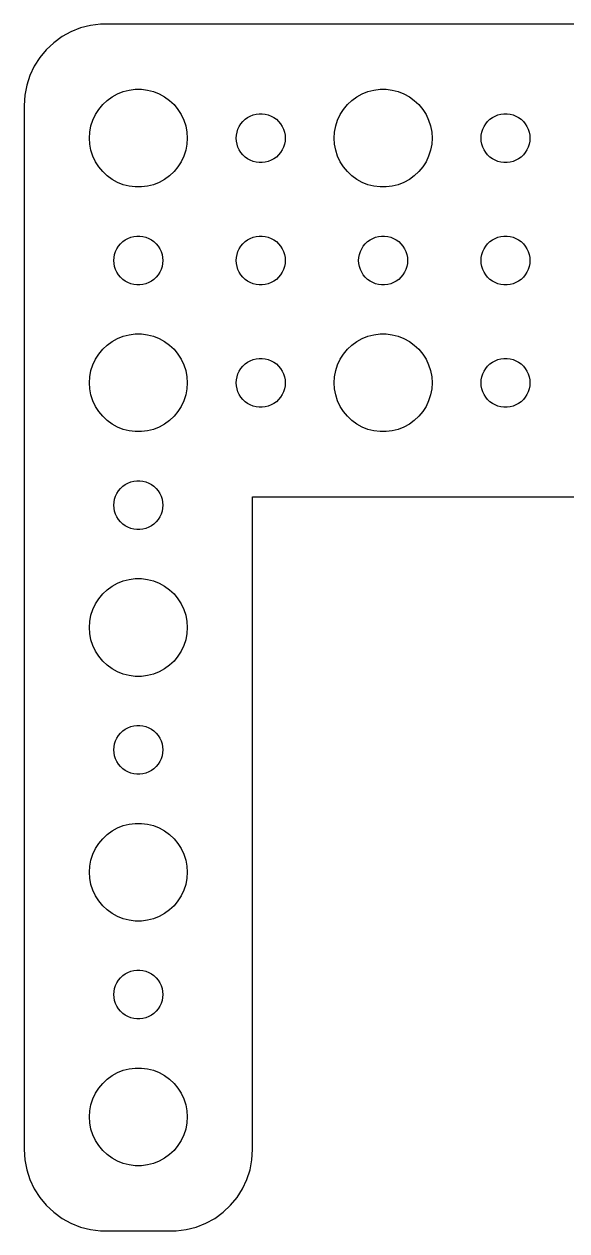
# Model space of a CAD drawing. Header units: metres. Extents: x -37 to 37, y 131 to 373.
# Drawn here: x -37 to -3.7, y 299 to 373 of the extents above; entities that cross this region are included whole.
import ezdxf

# ---------------------------------------------------------------- set-up
doc = ezdxf.new("R2010")
doc.units = ezdxf.units.M

msp = doc.modelspace()

# ---------------------------------------------------------------- linework, layer by layer
for p, q in [((-32.9369, 372.911), (-33.5451, 372.755)), ((-32.3139, 372.99), (-32.9369, 372.911)), ((32.3139, 372.99), (-32.3139, 372.99)), ((-34.6791, 372.222), (-35.1871, 371.853)), ((-34.1289, 372.524), (-34.6791, 372.222)), ((-33.5451, 372.755), (-34.1289, 372.524)), ((-35.6448, 371.423), (-36.0451, 370.939)), ((-35.1871, 371.853), (-35.6448, 371.423)), ((-36.0451, 370.939), (-36.3815, 370.409)), ((-36.3815, 370.409), (-36.6489, 369.841)), ((-36.8429, 369.243), (-36.9606, 368.627)), ((-36.6489, 369.841), (-36.8429, 369.243)), ((-36.9606, 368.627), (-37, 368)), ((-31.9123, 368.312), (-31.6075, 368.533)), ((-31.6075, 368.533), (-31.2773, 368.714)), ((-31.2773, 368.714), (-30.927, 368.853)), ((-30.927, 368.853), (-30.5621, 368.947)), ((-30.5621, 368.947), (-30.1884, 368.994)), ((-30.1884, 368.994), (-29.8116, 368.994)), ((-29.8116, 368.994), (-29.4379, 368.947)), ((-29.4379, 368.947), (-29.0729, 368.853)), ((-29.0729, 368.853), (-28.7227, 368.714)), ((-28.7227, 368.714), (-28.3925, 368.533)), ((-28.3925, 368.533), (-28.0877, 368.312)), ((-16.9123, 368.312), (-16.6075, 368.533)), ((-16.6075, 368.533), (-16.2773, 368.714)), ((-16.2773, 368.714), (-15.927, 368.853)), ((-15.927, 368.853), (-15.5621, 368.947)), ((-15.5621, 368.947), (-15.1884, 368.994)), ((-15.1884, 368.994), (-14.8116, 368.994)), ((-14.8116, 368.994), (-14.4379, 368.947)), ((-14.4379, 368.947), (-14.0729, 368.853)), ((-14.0729, 368.853), (-13.7227, 368.714)), ((-13.7227, 368.714), (-13.3925, 368.533)), ((-13.3925, 368.533), (-13.0877, 368.312)), ((-37, 368), (-37, 304)), ((-32.6289, 367.445), (-32.427, 367.763)), ((-32.427, 367.763), (-32.1869, 368.054)), ((-32.1869, 368.054), (-31.9123, 368.312)), ((-28.0877, 368.312), (-27.8131, 368.054)), ((-27.8131, 368.054), (-27.5729, 367.763)), ((-27.5729, 367.763), (-27.3711, 367.445)), ((-17.6289, 367.445), (-17.427, 367.763)), ((-17.427, 367.763), (-17.1869, 368.054)), ((-17.1869, 368.054), (-16.9123, 368.312)), ((-13.0877, 368.312), (-12.8131, 368.054)), ((-12.8131, 368.054), (-12.5729, 367.763)), ((-12.5729, 367.763), (-12.3711, 367.445)), ((-32.9057, 366.746), (-32.7893, 367.104)), ((-32.7893, 367.104), (-32.6289, 367.445)), ((-27.3711, 367.445), (-27.2107, 367.104)), ((-27.2107, 367.104), (-27.0942, 366.746)), ((-23.7135, 366.882), (-23.5934, 367.027)), ((-23.5934, 367.027), (-23.4561, 367.156)), ((-23.4561, 367.156), (-23.3037, 367.266)), ((-23.3037, 367.266), (-23.1387, 367.357)), ((-23.1387, 367.357), (-22.9635, 367.427)), ((-22.9635, 367.427), (-22.7811, 367.473)), ((-22.7811, 367.473), (-22.5942, 367.497)), ((-22.5942, 367.497), (-22.4058, 367.497)), ((-22.4058, 367.497), (-22.2189, 367.473)), ((-22.2189, 367.473), (-22.0365, 367.427)), ((-22.0365, 367.427), (-21.8613, 367.357)), ((-21.8613, 367.357), (-21.6963, 367.266)), ((-21.6963, 367.266), (-21.5439, 367.156)), ((-21.5439, 367.156), (-21.4065, 367.027)), ((-21.4065, 367.027), (-21.2865, 366.882)), ((-17.9057, 366.746), (-17.7893, 367.104)), ((-17.7893, 367.104), (-17.6289, 367.445)), ((-12.3711, 367.445), (-12.2107, 367.104)), ((-12.2107, 367.104), (-12.0942, 366.746)), ((-8.71352, 366.882), (-8.59344, 367.027)), ((-8.59344, 367.027), (-8.45613, 367.156)), ((-8.45613, 367.156), (-8.30373, 367.266)), ((-8.30373, 367.266), (-8.13866, 367.357)), ((-8.13866, 367.357), (-7.96352, 367.427)), ((-7.96352, 367.427), (-7.78107, 367.473)), ((-7.78107, 367.473), (-7.59418, 367.497)), ((-7.59418, 367.497), (-7.40581, 367.497)), ((-7.40581, 367.497), (-7.21892, 367.473)), ((-7.21892, 367.473), (-7.03647, 367.427)), ((-7.03647, 367.427), (-6.86133, 367.357)), ((-6.86133, 367.357), (-6.69626, 367.266)), ((-6.69626, 367.266), (-6.54385, 367.156)), ((-6.54385, 367.156), (-6.40654, 367.027)), ((-6.40654, 367.027), (-6.28647, 366.882)), ((-33, 366), (-32.9763, 366.376)), ((-32.9763, 366.376), (-32.9057, 366.746)), ((-27.0942, 366.746), (-27.0237, 366.376)), ((-27.0237, 366.376), (-27, 366)), ((-23.9882, 366.188), (-23.9529, 366.373)), ((-23.9529, 366.373), (-23.8947, 366.552)), ((-23.8947, 366.552), (-23.8145, 366.723)), ((-23.8145, 366.723), (-23.7135, 366.882)), ((-21.2865, 366.882), (-21.1855, 366.723)), ((-21.1855, 366.723), (-21.1053, 366.552)), ((-21.1053, 366.552), (-21.0471, 366.373)), ((-21.0471, 366.373), (-21.0118, 366.188)), ((-18, 366), (-17.9763, 366.376)), ((-17.9763, 366.376), (-17.9057, 366.746)), ((-12.0942, 366.746), (-12.0237, 366.376)), ((-12.0237, 366.376), (-12, 366)), ((-8.98816, 366.188), (-8.95287, 366.373)), ((-8.95287, 366.373), (-8.89465, 366.552)), ((-8.89465, 366.552), (-8.81445, 366.723)), ((-8.81445, 366.723), (-8.71352, 366.882)), ((-6.28647, 366.882), (-6.18553, 366.723)), ((-6.18553, 366.723), (-6.10533, 366.552)), ((-6.10533, 366.552), (-6.04712, 366.373)), ((-6.04712, 366.373), (-6.01183, 366.188)), ((-32.9763, 365.624), (-33, 366)), ((-32.9057, 365.254), (-32.9763, 365.624)), ((-27.0237, 365.624), (-27.0942, 365.254)), ((-27, 366), (-27.0237, 365.624)), ((-24, 366), (-23.9882, 366.188)), ((-23.9882, 365.812), (-24, 366)), ((-23.9529, 365.627), (-23.9882, 365.812)), ((-23.8947, 365.448), (-23.9529, 365.627)), ((-21.0471, 365.627), (-21.1053, 365.448)), ((-21.0118, 365.812), (-21.0471, 365.627)), ((-21.0118, 366.188), (-21, 366)), ((-21, 366), (-21.0118, 365.812)), ((-17.9763, 365.624), (-18, 366)), ((-17.9057, 365.254), (-17.9763, 365.624)), ((-12.0237, 365.624), (-12.0942, 365.254)), ((-12, 366), (-12.0237, 365.624)), ((-9, 366), (-8.98816, 366.188)), ((-8.98816, 365.812), (-9, 366)), ((-8.95287, 365.627), (-8.98816, 365.812)), ((-8.89465, 365.448), (-8.95287, 365.627)), ((-6.04712, 365.627), (-6.10533, 365.448)), ((-6.01183, 365.812), (-6.04712, 365.627)), ((-6.01183, 366.188), (-6, 366)), ((-6, 366), (-6.01183, 365.812)), ((-32.7893, 364.896), (-32.9057, 365.254)), ((-32.6289, 364.555), (-32.7893, 364.896)), ((-27.2107, 364.896), (-27.3711, 364.555)), ((-27.0942, 365.254), (-27.2107, 364.896)), ((-23.8145, 365.277), (-23.8947, 365.448)), ((-23.7135, 365.118), (-23.8145, 365.277)), ((-23.5934, 364.973), (-23.7135, 365.118)), ((-23.4561, 364.844), (-23.5934, 364.973)), ((-23.3037, 364.734), (-23.4561, 364.844)), ((-23.1387, 364.643), (-23.3037, 364.734)), ((-21.6963, 364.734), (-21.8613, 364.643)), ((-21.5439, 364.844), (-21.6963, 364.734)), ((-21.4065, 364.973), (-21.5439, 364.844)), ((-21.2865, 365.118), (-21.4065, 364.973)), ((-21.1855, 365.277), (-21.2865, 365.118)), ((-21.1053, 365.448), (-21.1855, 365.277)), ((-17.7893, 364.896), (-17.9057, 365.254)), ((-17.6289, 364.555), (-17.7893, 364.896)), ((-12.2107, 364.896), (-12.3711, 364.555)), ((-12.0942, 365.254), (-12.2107, 364.896)), ((-8.81445, 365.277), (-8.89465, 365.448)), ((-8.71352, 365.118), (-8.81445, 365.277)), ((-8.59344, 364.973), (-8.71352, 365.118)), ((-8.45613, 364.844), (-8.59344, 364.973)), ((-8.30373, 364.734), (-8.45613, 364.844)), ((-8.13866, 364.643), (-8.30373, 364.734)), ((-6.69626, 364.734), (-6.86133, 364.643)), ((-6.54385, 364.844), (-6.69626, 364.734)), ((-6.40654, 364.973), (-6.54385, 364.844)), ((-6.28647, 365.118), (-6.40654, 364.973)), ((-6.18553, 365.277), (-6.28647, 365.118)), ((-6.10533, 365.448), (-6.18553, 365.277)), ((-32.427, 364.237), (-32.6289, 364.555)), ((-32.1869, 363.946), (-32.427, 364.237)), ((-27.5729, 364.237), (-27.8131, 363.946)), ((-27.3711, 364.555), (-27.5729, 364.237)), ((-22.9635, 364.573), (-23.1387, 364.643)), ((-22.7811, 364.527), (-22.9635, 364.573)), ((-22.5942, 364.503), (-22.7811, 364.527)), ((-22.4058, 364.503), (-22.5942, 364.503)), ((-22.2189, 364.527), (-22.4058, 364.503)), ((-22.0365, 364.573), (-22.2189, 364.527)), ((-21.8613, 364.643), (-22.0365, 364.573)), ((-17.427, 364.237), (-17.6289, 364.555)), ((-17.1869, 363.946), (-17.427, 364.237)), ((-12.5729, 364.237), (-12.8131, 363.946)), ((-12.3711, 364.555), (-12.5729, 364.237)), ((-7.96352, 364.573), (-8.13866, 364.643)), ((-7.78107, 364.527), (-7.96352, 364.573)), ((-7.59418, 364.503), (-7.78107, 364.527)), ((-7.40581, 364.503), (-7.59418, 364.503)), ((-7.21892, 364.527), (-7.40581, 364.503)), ((-7.03647, 364.573), (-7.21892, 364.527)), ((-6.86133, 364.643), (-7.03647, 364.573)), ((-31.9123, 363.688), (-32.1869, 363.946)), ((-31.6075, 363.467), (-31.9123, 363.688)), ((-31.2773, 363.286), (-31.6075, 363.467)), ((-30.927, 363.147), (-31.2773, 363.286)), ((-28.7227, 363.286), (-29.0729, 363.147)), ((-28.3925, 363.467), (-28.7227, 363.286)), ((-28.0877, 363.688), (-28.3925, 363.467)), ((-27.8131, 363.946), (-28.0877, 363.688)), ((-16.9123, 363.688), (-17.1869, 363.946)), ((-16.6075, 363.467), (-16.9123, 363.688)), ((-16.2773, 363.286), (-16.6075, 363.467)), ((-15.927, 363.147), (-16.2773, 363.286)), ((-13.7227, 363.286), (-14.0729, 363.147)), ((-13.3925, 363.467), (-13.7227, 363.286)), ((-13.0877, 363.688), (-13.3925, 363.467)), ((-12.8131, 363.946), (-13.0877, 363.688)), ((-30.5621, 363.053), (-30.927, 363.147)), ((-30.1884, 363.006), (-30.5621, 363.053)), ((-29.8116, 363.006), (-30.1884, 363.006)), ((-29.4379, 363.053), (-29.8116, 363.006)), ((-29.0729, 363.147), (-29.4379, 363.053)), ((-15.5621, 363.053), (-15.927, 363.147)), ((-15.1884, 363.006), (-15.5621, 363.053)), ((-14.8116, 363.006), (-15.1884, 363.006)), ((-14.4379, 363.053), (-14.8116, 363.006)), ((-14.0729, 363.147), (-14.4379, 363.053)), ((-31.0934, 359.527), (-30.9561, 359.656)), ((-30.9561, 359.656), (-30.8037, 359.766)), ((-30.8037, 359.766), (-30.6387, 359.857)), ((-30.6387, 359.857), (-30.4635, 359.927)), ((-30.4635, 359.927), (-30.2811, 359.973)), ((-30.2811, 359.973), (-30.0942, 359.997)), ((-30.0942, 359.997), (-29.9058, 359.997)), ((-29.9058, 359.997), (-29.7189, 359.973)), ((-29.7189, 359.973), (-29.5365, 359.927)), ((-29.5365, 359.927), (-29.3613, 359.857)), ((-29.3613, 359.857), (-29.1963, 359.766)), ((-29.1963, 359.766), (-29.0439, 359.656)), ((-29.0439, 359.656), (-28.9065, 359.527)), ((-23.5934, 359.527), (-23.4561, 359.656)), ((-23.4561, 359.656), (-23.3037, 359.766)), ((-23.3037, 359.766), (-23.1387, 359.857)), ((-23.1387, 359.857), (-22.9635, 359.927)), ((-22.9635, 359.927), (-22.7811, 359.973)), ((-22.7811, 359.973), (-22.5942, 359.997)), ((-22.5942, 359.997), (-22.4058, 359.997)), ((-22.4058, 359.997), (-22.2189, 359.973)), ((-22.2189, 359.973), (-22.0365, 359.927)), ((-22.0365, 359.927), (-21.8613, 359.857)), ((-21.8613, 359.857), (-21.6963, 359.766)), ((-21.6963, 359.766), (-21.5439, 359.656)), ((-21.5439, 359.656), (-21.4065, 359.527)), ((-16.0934, 359.527), (-15.9561, 359.656)), ((-15.9561, 359.656), (-15.8037, 359.766)), ((-15.8037, 359.766), (-15.6387, 359.857)), ((-15.6387, 359.857), (-15.4635, 359.927)), ((-15.4635, 359.927), (-15.2811, 359.973)), ((-15.2811, 359.973), (-15.0942, 359.997)), ((-15.0942, 359.997), (-14.9058, 359.997)), ((-14.9058, 359.997), (-14.7189, 359.973)), ((-14.7189, 359.973), (-14.5365, 359.927)), ((-14.5365, 359.927), (-14.3613, 359.857)), ((-14.3613, 359.857), (-14.1963, 359.766)), ((-14.1963, 359.766), (-14.0439, 359.656)), ((-14.0439, 359.656), (-13.9065, 359.527)), ((-8.59344, 359.527), (-8.45613, 359.656)), ((-8.45613, 359.656), (-8.30373, 359.766)), ((-8.30373, 359.766), (-8.13866, 359.857)), ((-8.13866, 359.857), (-7.96352, 359.927)), ((-7.96352, 359.927), (-7.78107, 359.973)), ((-7.78107, 359.973), (-7.59418, 359.997)), ((-7.59418, 359.997), (-7.40581, 359.997)), ((-7.40581, 359.997), (-7.21892, 359.973)), ((-7.21892, 359.973), (-7.03647, 359.927)), ((-7.03647, 359.927), (-6.86133, 359.857)), ((-6.86133, 359.857), (-6.69626, 359.766)), ((-6.69626, 359.766), (-6.54385, 359.656)), ((-6.54385, 359.656), (-6.40654, 359.527)), ((-31.4882, 358.688), (-31.4529, 358.873)), ((-31.4529, 358.873), (-31.3947, 359.052)), ((-31.3947, 359.052), (-31.3145, 359.223)), ((-31.3145, 359.223), (-31.2135, 359.382)), ((-31.2135, 359.382), (-31.0934, 359.527)), ((-28.9065, 359.527), (-28.7865, 359.382)), ((-28.7865, 359.382), (-28.6855, 359.223)), ((-28.6855, 359.223), (-28.6053, 359.052)), ((-28.6053, 359.052), (-28.5471, 358.873)), ((-28.5471, 358.873), (-28.5118, 358.688)), ((-23.9882, 358.688), (-23.9529, 358.873)), ((-23.9529, 358.873), (-23.8947, 359.052)), ((-23.8947, 359.052), (-23.8145, 359.223)), ((-23.8145, 359.223), (-23.7135, 359.382)), ((-23.7135, 359.382), (-23.5934, 359.527)), ((-21.4065, 359.527), (-21.2865, 359.382)), ((-21.2865, 359.382), (-21.1855, 359.223)), ((-21.1855, 359.223), (-21.1053, 359.052)), ((-21.1053, 359.052), (-21.0471, 358.873)), ((-21.0471, 358.873), (-21.0118, 358.688)), ((-16.4882, 358.688), (-16.4529, 358.873)), ((-16.4529, 358.873), (-16.3947, 359.052)), ((-16.3947, 359.052), (-16.3145, 359.223)), ((-16.3145, 359.223), (-16.2135, 359.382)), ((-16.2135, 359.382), (-16.0934, 359.527)), ((-13.9065, 359.527), (-13.7865, 359.382)), ((-13.7865, 359.382), (-13.6855, 359.223)), ((-13.6855, 359.223), (-13.6053, 359.052)), ((-13.6053, 359.052), (-13.5471, 358.873)), ((-13.5471, 358.873), (-13.5118, 358.688)), ((-8.98816, 358.688), (-8.95287, 358.873)), ((-8.95287, 358.873), (-8.89465, 359.052)), ((-8.89465, 359.052), (-8.81445, 359.223)), ((-8.81445, 359.223), (-8.71352, 359.382)), ((-8.71352, 359.382), (-8.59344, 359.527)), ((-6.40654, 359.527), (-6.28647, 359.382)), ((-6.28647, 359.382), (-6.18553, 359.223)), ((-6.18553, 359.223), (-6.10533, 359.052)), ((-6.10533, 359.052), (-6.04712, 358.873)), ((-6.04712, 358.873), (-6.01183, 358.688)), ((-31.5, 358.5), (-31.4882, 358.688)), ((-31.4882, 358.312), (-31.5, 358.5)), ((-31.4529, 358.127), (-31.4882, 358.312)), ((-31.3947, 357.948), (-31.4529, 358.127)), ((-28.5471, 358.127), (-28.6053, 357.948)), ((-28.5118, 358.312), (-28.5471, 358.127)), ((-28.5118, 358.688), (-28.5, 358.5)), ((-28.5, 358.5), (-28.5118, 358.312)), ((-24, 358.5), (-23.9882, 358.688)), ((-23.9882, 358.312), (-24, 358.5)), ((-23.9529, 358.127), (-23.9882, 358.312)), ((-23.8947, 357.948), (-23.9529, 358.127)), ((-21.0471, 358.127), (-21.1053, 357.948)), ((-21.0118, 358.312), (-21.0471, 358.127)), ((-21.0118, 358.688), (-21, 358.5)), ((-21, 358.5), (-21.0118, 358.312)), ((-16.5, 358.5), (-16.4882, 358.688)), ((-16.4882, 358.312), (-16.5, 358.5)), ((-16.4529, 358.127), (-16.4882, 358.312)), ((-16.3947, 357.948), (-16.4529, 358.127)), ((-13.5471, 358.127), (-13.6053, 357.948)), ((-13.5118, 358.312), (-13.5471, 358.127)), ((-13.5118, 358.688), (-13.5, 358.5)), ((-13.5, 358.5), (-13.5118, 358.312)), ((-9, 358.5), (-8.98816, 358.688)), ((-8.98816, 358.312), (-9, 358.5)), ((-8.95287, 358.127), (-8.98816, 358.312)), ((-8.89465, 357.948), (-8.95287, 358.127)), ((-6.04712, 358.127), (-6.10533, 357.948)), ((-6.01183, 358.312), (-6.04712, 358.127)), ((-6.01183, 358.688), (-6, 358.5)), ((-6, 358.5), (-6.01183, 358.312)), ((-31.3145, 357.777), (-31.3947, 357.948)), ((-31.2135, 357.618), (-31.3145, 357.777)), ((-31.0934, 357.473), (-31.2135, 357.618)), ((-30.9561, 357.344), (-31.0934, 357.473)), ((-30.8037, 357.234), (-30.9561, 357.344)), ((-29.0439, 357.344), (-29.1963, 357.234)), ((-28.9065, 357.473), (-29.0439, 357.344)), ((-28.7865, 357.618), (-28.9065, 357.473)), ((-28.6855, 357.777), (-28.7865, 357.618)), ((-28.6053, 357.948), (-28.6855, 357.777)), ((-23.8145, 357.777), (-23.8947, 357.948)), ((-23.7135, 357.618), (-23.8145, 357.777)), ((-23.5934, 357.473), (-23.7135, 357.618)), ((-23.4561, 357.344), (-23.5934, 357.473)), ((-23.3037, 357.234), (-23.4561, 357.344)), ((-21.5439, 357.344), (-21.6963, 357.234)), ((-21.4065, 357.473), (-21.5439, 357.344)), ((-21.2865, 357.618), (-21.4065, 357.473)), ((-21.1855, 357.777), (-21.2865, 357.618)), ((-21.1053, 357.948), (-21.1855, 357.777)), ((-16.3145, 357.777), (-16.3947, 357.948)), ((-16.2135, 357.618), (-16.3145, 357.777)), ((-16.0934, 357.473), (-16.2135, 357.618)), ((-15.9561, 357.344), (-16.0934, 357.473)), ((-15.8037, 357.234), (-15.9561, 357.344)), ((-14.0439, 357.344), (-14.1963, 357.234)), ((-13.9065, 357.473), (-14.0439, 357.344)), ((-13.7865, 357.618), (-13.9065, 357.473)), ((-13.6855, 357.777), (-13.7865, 357.618)), ((-13.6053, 357.948), (-13.6855, 357.777)), ((-8.81445, 357.777), (-8.89465, 357.948)), ((-8.71352, 357.618), (-8.81445, 357.777)), ((-8.59344, 357.473), (-8.71352, 357.618)), ((-8.45613, 357.344), (-8.59344, 357.473)), ((-8.30373, 357.234), (-8.45613, 357.344)), ((-6.54385, 357.344), (-6.69626, 357.234)), ((-6.40654, 357.473), (-6.54385, 357.344)), ((-6.28647, 357.618), (-6.40654, 357.473)), ((-6.18553, 357.777), (-6.28647, 357.618)), ((-6.10533, 357.948), (-6.18553, 357.777)), ((-30.6387, 357.143), (-30.8037, 357.234)), ((-30.4635, 357.073), (-30.6387, 357.143)), ((-30.2811, 357.027), (-30.4635, 357.073)), ((-30.0942, 357.003), (-30.2811, 357.027)), ((-29.9058, 357.003), (-30.0942, 357.003)), ((-29.7189, 357.027), (-29.9058, 357.003)), ((-29.5365, 357.073), (-29.7189, 357.027)), ((-29.3613, 357.143), (-29.5365, 357.073)), ((-29.1963, 357.234), (-29.3613, 357.143)), ((-23.1387, 357.143), (-23.3037, 357.234)), ((-22.9635, 357.073), (-23.1387, 357.143)), ((-22.7811, 357.027), (-22.9635, 357.073)), ((-22.5942, 357.003), (-22.7811, 357.027)), ((-22.4058, 357.003), (-22.5942, 357.003)), ((-22.2189, 357.027), (-22.4058, 357.003)), ((-22.0365, 357.073), (-22.2189, 357.027)), ((-21.8613, 357.143), (-22.0365, 357.073)), ((-21.6963, 357.234), (-21.8613, 357.143)), ((-15.6387, 357.143), (-15.8037, 357.234)), ((-15.4635, 357.073), (-15.6387, 357.143)), ((-15.2811, 357.027), (-15.4635, 357.073)), ((-15.0942, 357.003), (-15.2811, 357.027)), ((-14.9058, 357.003), (-15.0942, 357.003)), ((-14.7189, 357.027), (-14.9058, 357.003)), ((-14.5365, 357.073), (-14.7189, 357.027)), ((-14.3613, 357.143), (-14.5365, 357.073)), ((-14.1963, 357.234), (-14.3613, 357.143)), ((-8.13866, 357.143), (-8.30373, 357.234)), ((-7.96352, 357.073), (-8.13866, 357.143)), ((-7.78107, 357.027), (-7.96352, 357.073)), ((-7.59418, 357.003), (-7.78107, 357.027)), ((-7.40581, 357.003), (-7.59418, 357.003)), ((-7.21892, 357.027), (-7.40581, 357.003)), ((-7.03647, 357.073), (-7.21892, 357.027)), ((-6.86133, 357.143), (-7.03647, 357.073)), ((-6.69626, 357.234), (-6.86133, 357.143)), ((-31.6075, 353.533), (-31.2773, 353.714)), ((-31.2773, 353.714), (-30.927, 353.853)), ((-30.927, 353.853), (-30.5621, 353.947)), ((-30.5621, 353.947), (-30.1884, 353.994)), ((-30.1884, 353.994), (-29.8116, 353.994)), ((-29.8116, 353.994), (-29.4379, 353.947)), ((-29.4379, 353.947), (-29.0729, 353.853)), ((-29.0729, 353.853), (-28.7227, 353.714)), ((-28.7227, 353.714), (-28.3925, 353.533)), ((-16.6075, 353.533), (-16.2773, 353.714)), ((-16.2773, 353.714), (-15.927, 353.853)), ((-15.927, 353.853), (-15.5621, 353.947)), ((-15.5621, 353.947), (-15.1884, 353.994)), ((-15.1884, 353.994), (-14.8116, 353.994)), ((-14.8116, 353.994), (-14.4379, 353.947)), ((-14.4379, 353.947), (-14.0729, 353.853)), ((-14.0729, 353.853), (-13.7227, 353.714)), ((-13.7227, 353.714), (-13.3925, 353.533)), ((-32.427, 352.763), (-32.1869, 353.054)), ((-32.1869, 353.054), (-31.9123, 353.312)), ((-31.9123, 353.312), (-31.6075, 353.533)), ((-28.3925, 353.533), (-28.0877, 353.312)), ((-28.0877, 353.312), (-27.8131, 353.054)), ((-27.8131, 353.054), (-27.5729, 352.763)), ((-17.427, 352.763), (-17.1869, 353.054)), ((-17.1869, 353.054), (-16.9123, 353.312)), ((-16.9123, 353.312), (-16.6075, 353.533)), ((-13.3925, 353.533), (-13.0877, 353.312)), ((-13.0877, 353.312), (-12.8131, 353.054)), ((-12.8131, 353.054), (-12.5729, 352.763)), ((-32.7893, 352.104), (-32.6289, 352.445)), ((-32.6289, 352.445), (-32.427, 352.763)), ((-27.5729, 352.763), (-27.3711, 352.445)), ((-27.3711, 352.445), (-27.2107, 352.104)), ((-23.5934, 352.027), (-23.4561, 352.156)), ((-23.4561, 352.156), (-23.3037, 352.266)), ((-23.3037, 352.266), (-23.1387, 352.357)), ((-23.1387, 352.357), (-22.9635, 352.427)), ((-22.9635, 352.427), (-22.7811, 352.473)), ((-22.7811, 352.473), (-22.5942, 352.497)), ((-22.5942, 352.497), (-22.4058, 352.497)), ((-22.4058, 352.497), (-22.2189, 352.473)), ((-22.2189, 352.473), (-22.0365, 352.427)), ((-22.0365, 352.427), (-21.8613, 352.357)), ((-21.8613, 352.357), (-21.6963, 352.266)), ((-21.6963, 352.266), (-21.5439, 352.156)), ((-21.5439, 352.156), (-21.4065, 352.027)), ((-17.7893, 352.104), (-17.6289, 352.445)), ((-17.6289, 352.445), (-17.427, 352.763)), ((-12.5729, 352.763), (-12.3711, 352.445)), ((-12.3711, 352.445), (-12.2107, 352.104)), ((-8.59344, 352.027), (-8.45613, 352.156)), ((-8.45613, 352.156), (-8.30373, 352.266)), ((-8.30373, 352.266), (-8.13866, 352.357)), ((-8.13866, 352.357), (-7.96352, 352.427)), ((-7.96352, 352.427), (-7.78107, 352.473)), ((-7.78107, 352.473), (-7.59418, 352.497)), ((-7.59418, 352.497), (-7.40581, 352.497)), ((-7.40581, 352.497), (-7.21892, 352.473)), ((-7.21892, 352.473), (-7.03647, 352.427)), ((-7.03647, 352.427), (-6.86133, 352.357)), ((-6.86133, 352.357), (-6.69626, 352.266)), ((-6.69626, 352.266), (-6.54385, 352.156)), ((-6.54385, 352.156), (-6.40654, 352.027)), ((-32.9763, 351.376), (-32.9057, 351.746)), ((-32.9057, 351.746), (-32.7893, 352.104)), ((-27.2107, 352.104), (-27.0942, 351.746)), ((-27.0942, 351.746), (-27.0237, 351.376)), ((-23.9529, 351.373), (-23.8947, 351.552)), ((-23.8947, 351.552), (-23.8145, 351.723)), ((-23.8145, 351.723), (-23.7135, 351.882)), ((-23.7135, 351.882), (-23.5934, 352.027)), ((-21.4065, 352.027), (-21.2865, 351.882)), ((-21.2865, 351.882), (-21.1855, 351.723)), ((-21.1855, 351.723), (-21.1053, 351.552)), ((-21.1053, 351.552), (-21.0471, 351.373)), ((-17.9763, 351.376), (-17.9057, 351.746)), ((-17.9057, 351.746), (-17.7893, 352.104)), ((-12.2107, 352.104), (-12.0942, 351.746)), ((-12.0942, 351.746), (-12.0237, 351.376)), ((-8.95287, 351.373), (-8.89465, 351.552)), ((-8.89465, 351.552), (-8.81445, 351.723)), ((-8.81445, 351.723), (-8.71352, 351.882)), ((-8.71352, 351.882), (-8.59344, 352.027)), ((-6.40654, 352.027), (-6.28647, 351.882)), ((-6.28647, 351.882), (-6.18553, 351.723)), ((-6.18553, 351.723), (-6.10533, 351.552)), ((-6.10533, 351.552), (-6.04712, 351.373)), ((-33, 351), (-32.9763, 351.376)), ((-32.9763, 350.624), (-33, 351)), ((-27.0237, 351.376), (-27, 351)), ((-27, 351), (-27.0237, 350.624)), ((-24, 351), (-23.9882, 351.188)), ((-23.9882, 350.812), (-24, 351)), ((-23.9882, 351.188), (-23.9529, 351.373)), ((-23.9529, 350.627), (-23.9882, 350.812)), ((-21.0471, 351.373), (-21.0118, 351.188)), ((-21.0118, 350.812), (-21.0471, 350.627)), ((-21.0118, 351.188), (-21, 351)), ((-21, 351), (-21.0118, 350.812)), ((-18, 351), (-17.9763, 351.376)), ((-17.9763, 350.624), (-18, 351)), ((-12.0237, 351.376), (-12, 351)), ((-12, 351), (-12.0237, 350.624)), ((-9, 351), (-8.98816, 351.188)), ((-8.98816, 350.812), (-9, 351)), ((-8.98816, 351.188), (-8.95287, 351.373)), ((-8.95287, 350.627), (-8.98816, 350.812)), ((-6.04712, 351.373), (-6.01183, 351.188)), ((-6.01183, 350.812), (-6.04712, 350.627)), ((-6.01183, 351.188), (-6, 351)), ((-6, 351), (-6.01183, 350.812)), ((-32.9057, 350.254), (-32.9763, 350.624)), ((-32.7893, 349.896), (-32.9057, 350.254)), ((-27.0942, 350.254), (-27.2107, 349.896)), ((-27.0237, 350.624), (-27.0942, 350.254)), ((-23.8947, 350.448), (-23.9529, 350.627)), ((-23.8145, 350.277), (-23.8947, 350.448)), ((-23.7135, 350.118), (-23.8145, 350.277)), ((-23.5934, 349.973), (-23.7135, 350.118)), ((-23.4561, 349.844), (-23.5934, 349.973)), ((-21.4065, 349.973), (-21.5439, 349.844)), ((-21.2865, 350.118), (-21.4065, 349.973)), ((-21.1855, 350.277), (-21.2865, 350.118)), ((-21.1053, 350.448), (-21.1855, 350.277)), ((-21.0471, 350.627), (-21.1053, 350.448)), ((-17.9057, 350.254), (-17.9763, 350.624)), ((-17.7893, 349.896), (-17.9057, 350.254)), ((-12.0942, 350.254), (-12.2107, 349.896)), ((-12.0237, 350.624), (-12.0942, 350.254)), ((-8.89465, 350.448), (-8.95287, 350.627)), ((-8.81445, 350.277), (-8.89465, 350.448)), ((-8.71352, 350.118), (-8.81445, 350.277)), ((-8.59344, 349.973), (-8.71352, 350.118)), ((-8.45613, 349.844), (-8.59344, 349.973)), ((-6.40654, 349.973), (-6.54385, 349.844)), ((-6.28647, 350.118), (-6.40654, 349.973)), ((-6.18553, 350.277), (-6.28647, 350.118)), ((-6.10533, 350.448), (-6.18553, 350.277)), ((-6.04712, 350.627), (-6.10533, 350.448)), ((-32.6289, 349.555), (-32.7893, 349.896)), ((-32.427, 349.237), (-32.6289, 349.555)), ((-32.1869, 348.946), (-32.427, 349.237)), ((-27.5729, 349.237), (-27.8131, 348.946)), ((-27.3711, 349.555), (-27.5729, 349.237)), ((-27.2107, 349.896), (-27.3711, 349.555)), ((-23.3037, 349.734), (-23.4561, 349.844)), ((-23.1387, 349.643), (-23.3037, 349.734)), ((-22.9635, 349.573), (-23.1387, 349.643)), ((-22.7811, 349.527), (-22.9635, 349.573)), ((-22.5942, 349.503), (-22.7811, 349.527)), ((-22.4058, 349.503), (-22.5942, 349.503)), ((-22.2189, 349.527), (-22.4058, 349.503)), ((-22.0365, 349.573), (-22.2189, 349.527)), ((-21.8613, 349.643), (-22.0365, 349.573)), ((-21.6963, 349.734), (-21.8613, 349.643)), ((-21.5439, 349.844), (-21.6963, 349.734)), ((-17.6289, 349.555), (-17.7893, 349.896)), ((-17.427, 349.237), (-17.6289, 349.555)), ((-17.1869, 348.946), (-17.427, 349.237)), ((-12.5729, 349.237), (-12.8131, 348.946)), ((-12.3711, 349.555), (-12.5729, 349.237)), ((-12.2107, 349.896), (-12.3711, 349.555)), ((-8.30373, 349.734), (-8.45613, 349.844)), ((-8.13866, 349.643), (-8.30373, 349.734)), ((-7.96352, 349.573), (-8.13866, 349.643)), ((-7.78107, 349.527), (-7.96352, 349.573)), ((-7.59418, 349.503), (-7.78107, 349.527)), ((-7.40581, 349.503), (-7.59418, 349.503)), ((-7.21892, 349.527), (-7.40581, 349.503)), ((-7.03647, 349.573), (-7.21892, 349.527)), ((-6.86133, 349.643), (-7.03647, 349.573)), ((-6.69626, 349.734), (-6.86133, 349.643)), ((-6.54385, 349.844), (-6.69626, 349.734)), ((-31.9123, 348.688), (-32.1869, 348.946)), ((-31.6075, 348.467), (-31.9123, 348.688)), ((-31.2773, 348.286), (-31.6075, 348.467)), ((-28.3925, 348.467), (-28.7227, 348.286)), ((-28.0877, 348.688), (-28.3925, 348.467)), ((-27.8131, 348.946), (-28.0877, 348.688)), ((-16.9123, 348.688), (-17.1869, 348.946)), ((-16.6075, 348.467), (-16.9123, 348.688)), ((-16.2773, 348.286), (-16.6075, 348.467)), ((-13.3925, 348.467), (-13.7227, 348.286)), ((-13.0877, 348.688), (-13.3925, 348.467)), ((-12.8131, 348.946), (-13.0877, 348.688)), ((-30.927, 348.147), (-31.2773, 348.286)), ((-30.5621, 348.053), (-30.927, 348.147)), ((-30.1884, 348.006), (-30.5621, 348.053)), ((-29.8116, 348.006), (-30.1884, 348.006)), ((-29.4379, 348.053), (-29.8116, 348.006)), ((-29.0729, 348.147), (-29.4379, 348.053)), ((-28.7227, 348.286), (-29.0729, 348.147)), ((-15.927, 348.147), (-16.2773, 348.286)), ((-15.5621, 348.053), (-15.927, 348.147)), ((-15.1884, 348.006), (-15.5621, 348.053)), ((-14.8116, 348.006), (-15.1884, 348.006)), ((-14.4379, 348.053), (-14.8116, 348.006)), ((-14.0729, 348.147), (-14.4379, 348.053)), ((-13.7227, 348.286), (-14.0729, 348.147)), ((-30.9561, 344.656), (-30.8037, 344.766)), ((-30.8037, 344.766), (-30.6387, 344.857)), ((-30.6387, 344.857), (-30.4635, 344.927)), ((-30.4635, 344.927), (-30.2811, 344.973)), ((-30.2811, 344.973), (-30.0942, 344.997)), ((-30.0942, 344.997), (-29.9058, 344.997)), ((-29.9058, 344.997), (-29.7189, 344.973)), ((-29.7189, 344.973), (-29.5365, 344.927)), ((-29.5365, 344.927), (-29.3613, 344.857)), ((-29.3613, 344.857), (-29.1963, 344.766)), ((-29.1963, 344.766), (-29.0439, 344.656)), ((-31.4529, 343.873), (-31.3947, 344.052)), ((-31.3947, 344.052), (-31.3145, 344.223)), ((-31.3145, 344.223), (-31.2135, 344.382)), ((-31.2135, 344.382), (-31.0934, 344.527)), ((-31.0934, 344.527), (-30.9561, 344.656)), ((-29.0439, 344.656), (-28.9065, 344.527)), ((-28.9065, 344.527), (-28.7865, 344.382)), ((-28.7865, 344.382), (-28.6855, 344.223)), ((-28.6855, 344.223), (-28.6053, 344.052)), ((-28.6053, 344.052), (-28.5471, 343.873)), ((-23, 304), (-23, 344.01)), ((-23, 344.01), (23, 344.01)), ((-31.5, 343.5), (-31.4882, 343.688)), ((-31.4882, 343.312), (-31.5, 343.5)), ((-31.4882, 343.688), (-31.4529, 343.873)), ((-31.4529, 343.127), (-31.4882, 343.312)), ((-28.5471, 343.873), (-28.5118, 343.688)), ((-28.5118, 343.312), (-28.5471, 343.127)), ((-28.5118, 343.688), (-28.5, 343.5)), ((-28.5, 343.5), (-28.5118, 343.312)), ((-31.3947, 342.948), (-31.4529, 343.127)), ((-31.3145, 342.777), (-31.3947, 342.948)), ((-31.2135, 342.618), (-31.3145, 342.777)), ((-31.0934, 342.473), (-31.2135, 342.618)), ((-28.7865, 342.618), (-28.9065, 342.473)), ((-28.6855, 342.777), (-28.7865, 342.618)), ((-28.6053, 342.948), (-28.6855, 342.777)), ((-28.5471, 343.127), (-28.6053, 342.948)), ((-30.9561, 342.344), (-31.0934, 342.473)), ((-30.8037, 342.234), (-30.9561, 342.344)), ((-30.6387, 342.143), (-30.8037, 342.234)), ((-30.4635, 342.073), (-30.6387, 342.143)), ((-30.2811, 342.027), (-30.4635, 342.073)), ((-30.0942, 342.003), (-30.2811, 342.027)), ((-29.9058, 342.003), (-30.0942, 342.003)), ((-29.7189, 342.027), (-29.9058, 342.003)), ((-29.5365, 342.073), (-29.7189, 342.027)), ((-29.3613, 342.143), (-29.5365, 342.073)), ((-29.1963, 342.234), (-29.3613, 342.143)), ((-29.0439, 342.344), (-29.1963, 342.234)), ((-28.9065, 342.473), (-29.0439, 342.344)), ((-31.2773, 338.714), (-30.927, 338.853)), ((-30.927, 338.853), (-30.5621, 338.947)), ((-30.5621, 338.947), (-30.1884, 338.994)), ((-30.1884, 338.994), (-29.8116, 338.994)), ((-29.8116, 338.994), (-29.4379, 338.947)), ((-29.4379, 338.947), (-29.0729, 338.853)), ((-29.0729, 338.853), (-28.7227, 338.714)), ((-32.1869, 338.054), (-31.9123, 338.312)), ((-31.9123, 338.312), (-31.6075, 338.533)), ((-31.6075, 338.533), (-31.2773, 338.714)), ((-28.7227, 338.714), (-28.3925, 338.533)), ((-28.3925, 338.533), (-28.0877, 338.312)), ((-28.0877, 338.312), (-27.8131, 338.054)), ((-32.7893, 337.104), (-32.6289, 337.445)), ((-32.6289, 337.445), (-32.427, 337.763)), ((-32.427, 337.763), (-32.1869, 338.054)), ((-27.8131, 338.054), (-27.5729, 337.763)), ((-27.5729, 337.763), (-27.3711, 337.445)), ((-27.3711, 337.445), (-27.2107, 337.104)), ((-32.9763, 336.376), (-32.9057, 336.746)), ((-32.9057, 336.746), (-32.7893, 337.104)), ((-27.2107, 337.104), (-27.0942, 336.746)), ((-27.0942, 336.746), (-27.0237, 336.376)), ((-33, 336), (-32.9763, 336.376)), ((-32.9763, 335.624), (-33, 336)), ((-27.0237, 336.376), (-27, 336)), ((-27, 336), (-27.0237, 335.624)), ((-32.9057, 335.254), (-32.9763, 335.624)), ((-32.7893, 334.896), (-32.9057, 335.254)), ((-27.0942, 335.254), (-27.2107, 334.896)), ((-27.0237, 335.624), (-27.0942, 335.254)), ((-32.6289, 334.555), (-32.7893, 334.896)), ((-32.427, 334.237), (-32.6289, 334.555)), ((-27.3711, 334.555), (-27.5729, 334.237)), ((-27.2107, 334.896), (-27.3711, 334.555)), ((-32.1869, 333.946), (-32.427, 334.237)), ((-31.9123, 333.688), (-32.1869, 333.946)), ((-31.6075, 333.467), (-31.9123, 333.688)), ((-28.0877, 333.688), (-28.3925, 333.467)), ((-27.8131, 333.946), (-28.0877, 333.688)), ((-27.5729, 334.237), (-27.8131, 333.946)), ((-31.2773, 333.286), (-31.6075, 333.467)), ((-30.927, 333.147), (-31.2773, 333.286)), ((-30.5621, 333.053), (-30.927, 333.147)), ((-30.1884, 333.006), (-30.5621, 333.053)), ((-29.8116, 333.006), (-30.1884, 333.006)), ((-29.4379, 333.053), (-29.8116, 333.006)), ((-29.0729, 333.147), (-29.4379, 333.053)), ((-28.7227, 333.286), (-29.0729, 333.147)), ((-28.3925, 333.467), (-28.7227, 333.286)), ((-30.4635, 329.927), (-30.2811, 329.973)), ((-30.2811, 329.973), (-30.0942, 329.997)), ((-30.0942, 329.997), (-29.9058, 329.997)), ((-29.9058, 329.997), (-29.7189, 329.973)), ((-29.7189, 329.973), (-29.5365, 329.927)), ((-31.3947, 329.052), (-31.3145, 329.223)), ((-31.3145, 329.223), (-31.2135, 329.382)), ((-31.2135, 329.382), (-31.0934, 329.527)), ((-31.0934, 329.527), (-30.9561, 329.656)), ((-30.9561, 329.656), (-30.8037, 329.766)), ((-30.8037, 329.766), (-30.6387, 329.857)), ((-30.6387, 329.857), (-30.4635, 329.927)), ((-29.5365, 329.927), (-29.3613, 329.857)), ((-29.3613, 329.857), (-29.1963, 329.766)), ((-29.1963, 329.766), (-29.0439, 329.656)), ((-29.0439, 329.656), (-28.9065, 329.527)), ((-28.9065, 329.527), (-28.7865, 329.382)), ((-28.7865, 329.382), (-28.6855, 329.223)), ((-28.6855, 329.223), (-28.6053, 329.052)), ((-31.5, 328.5), (-31.4882, 328.688)), ((-31.4882, 328.312), (-31.5, 328.5)), ((-31.4882, 328.688), (-31.4529, 328.873)), ((-31.4529, 328.873), (-31.3947, 329.052)), ((-28.6053, 329.052), (-28.5471, 328.873)), ((-28.5471, 328.873), (-28.5118, 328.688)), ((-28.5118, 328.688), (-28.5, 328.5)), ((-28.5, 328.5), (-28.5118, 328.312)), ((-31.4529, 328.127), (-31.4882, 328.312)), ((-31.3947, 327.948), (-31.4529, 328.127)), ((-31.3145, 327.777), (-31.3947, 327.948)), ((-31.2135, 327.618), (-31.3145, 327.777)), ((-28.6855, 327.777), (-28.7865, 327.618)), ((-28.6053, 327.948), (-28.6855, 327.777)), ((-28.5471, 328.127), (-28.6053, 327.948)), ((-28.5118, 328.312), (-28.5471, 328.127)), ((-31.0934, 327.473), (-31.2135, 327.618)), ((-30.9561, 327.344), (-31.0934, 327.473)), ((-30.8037, 327.234), (-30.9561, 327.344)), ((-30.6387, 327.143), (-30.8037, 327.234)), ((-30.4635, 327.073), (-30.6387, 327.143)), ((-30.2811, 327.027), (-30.4635, 327.073)), ((-30.0942, 327.003), (-30.2811, 327.027)), ((-29.9058, 327.003), (-30.0942, 327.003)), ((-29.7189, 327.027), (-29.9058, 327.003)), ((-29.5365, 327.073), (-29.7189, 327.027)), ((-29.3613, 327.143), (-29.5365, 327.073)), ((-29.1963, 327.234), (-29.3613, 327.143)), ((-29.0439, 327.344), (-29.1963, 327.234)), ((-28.9065, 327.473), (-29.0439, 327.344)), ((-28.7865, 327.618), (-28.9065, 327.473)), ((-32.1869, 323.054), (-31.9123, 323.312)), ((-31.9123, 323.312), (-31.6075, 323.533)), ((-31.6075, 323.533), (-31.2773, 323.714)), ((-31.2773, 323.714), (-30.927, 323.853)), ((-30.927, 323.853), (-30.5621, 323.947)), ((-30.5621, 323.947), (-30.1884, 323.994)), ((-30.1884, 323.994), (-29.8116, 323.994)), ((-29.8116, 323.994), (-29.4379, 323.947)), ((-29.4379, 323.947), (-29.0729, 323.853)), ((-29.0729, 323.853), (-28.7227, 323.714)), ((-28.7227, 323.714), (-28.3925, 323.533)), ((-28.3925, 323.533), (-28.0877, 323.312)), ((-28.0877, 323.312), (-27.8131, 323.054)), ((-32.6289, 322.445), (-32.427, 322.763)), ((-32.427, 322.763), (-32.1869, 323.054)), ((-27.8131, 323.054), (-27.5729, 322.763)), ((-27.5729, 322.763), (-27.3711, 322.445)), ((-32.9057, 321.746), (-32.7893, 322.104)), ((-32.7893, 322.104), (-32.6289, 322.445)), ((-27.3711, 322.445), (-27.2107, 322.104)), ((-27.2107, 322.104), (-27.0942, 321.746)), ((-33, 321), (-32.9763, 321.376)), ((-32.9763, 321.376), (-32.9057, 321.746)), ((-27.0942, 321.746), (-27.0237, 321.376)), ((-27.0237, 321.376), (-27, 321)), ((-32.9763, 320.624), (-33, 321)), ((-32.9057, 320.254), (-32.9763, 320.624)), ((-27.0237, 320.624), (-27.0942, 320.254)), ((-27, 321), (-27.0237, 320.624)), ((-32.7893, 319.896), (-32.9057, 320.254)), ((-32.6289, 319.555), (-32.7893, 319.896)), ((-27.2107, 319.896), (-27.3711, 319.555)), ((-27.0942, 320.254), (-27.2107, 319.896)), ((-32.427, 319.237), (-32.6289, 319.555)), ((-32.1869, 318.946), (-32.427, 319.237)), ((-31.9123, 318.688), (-32.1869, 318.946)), ((-27.8131, 318.946), (-28.0877, 318.688)), ((-27.5729, 319.237), (-27.8131, 318.946)), ((-27.3711, 319.555), (-27.5729, 319.237)), ((-31.6075, 318.467), (-31.9123, 318.688)), ((-31.2773, 318.286), (-31.6075, 318.467)), ((-30.927, 318.147), (-31.2773, 318.286)), ((-30.5621, 318.053), (-30.927, 318.147)), ((-29.0729, 318.147), (-29.4379, 318.053)), ((-28.7227, 318.286), (-29.0729, 318.147)), ((-28.3925, 318.467), (-28.7227, 318.286)), ((-28.0877, 318.688), (-28.3925, 318.467)), ((-30.1884, 318.006), (-30.5621, 318.053)), ((-29.8116, 318.006), (-30.1884, 318.006)), ((-29.4379, 318.053), (-29.8116, 318.006)), ((-31.2135, 314.382), (-31.0934, 314.527)), ((-31.0934, 314.527), (-30.9561, 314.656)), ((-30.9561, 314.656), (-30.8037, 314.766)), ((-30.8037, 314.766), (-30.6387, 314.857)), ((-30.6387, 314.857), (-30.4635, 314.927)), ((-30.4635, 314.927), (-30.2811, 314.973)), ((-30.2811, 314.973), (-30.0942, 314.997)), ((-30.0942, 314.997), (-29.9058, 314.997)), ((-29.9058, 314.997), (-29.7189, 314.973)), ((-29.7189, 314.973), (-29.5365, 314.927)), ((-29.5365, 314.927), (-29.3613, 314.857)), ((-29.3613, 314.857), (-29.1963, 314.766)), ((-29.1963, 314.766), (-29.0439, 314.656)), ((-29.0439, 314.656), (-28.9065, 314.527)), ((-28.9065, 314.527), (-28.7865, 314.382)), ((-31.5, 313.5), (-31.4882, 313.688)), ((-31.4882, 313.688), (-31.4529, 313.873)), ((-31.4529, 313.873), (-31.3947, 314.052)), ((-31.3947, 314.052), (-31.3145, 314.223)), ((-31.3145, 314.223), (-31.2135, 314.382)), ((-28.7865, 314.382), (-28.6855, 314.223)), ((-28.6855, 314.223), (-28.6053, 314.052)), ((-28.6053, 314.052), (-28.5471, 313.873)), ((-28.5471, 313.873), (-28.5118, 313.688)), ((-28.5118, 313.688), (-28.5, 313.5)), ((-31.4882, 313.312), (-31.5, 313.5)), ((-31.4529, 313.127), (-31.4882, 313.312)), ((-31.3947, 312.948), (-31.4529, 313.127)), ((-31.3145, 312.777), (-31.3947, 312.948)), ((-28.6053, 312.948), (-28.6855, 312.777)), ((-28.5471, 313.127), (-28.6053, 312.948)), ((-28.5118, 313.312), (-28.5471, 313.127)), ((-28.5, 313.5), (-28.5118, 313.312)), ((-31.2135, 312.618), (-31.3145, 312.777)), ((-31.0934, 312.473), (-31.2135, 312.618)), ((-30.9561, 312.344), (-31.0934, 312.473)), ((-30.8037, 312.234), (-30.9561, 312.344)), ((-30.6387, 312.143), (-30.8037, 312.234)), ((-29.1963, 312.234), (-29.3613, 312.143)), ((-29.0439, 312.344), (-29.1963, 312.234)), ((-28.9065, 312.473), (-29.0439, 312.344)), ((-28.7865, 312.618), (-28.9065, 312.473)), ((-28.6855, 312.777), (-28.7865, 312.618)), ((-30.4635, 312.073), (-30.6387, 312.143)), ((-30.2811, 312.027), (-30.4635, 312.073)), ((-30.0942, 312.003), (-30.2811, 312.027)), ((-29.9058, 312.003), (-30.0942, 312.003)), ((-29.7189, 312.027), (-29.9058, 312.003)), ((-29.5365, 312.073), (-29.7189, 312.027)), ((-29.3613, 312.143), (-29.5365, 312.073)), ((-31.9123, 308.312), (-31.6075, 308.533)), ((-31.6075, 308.533), (-31.2773, 308.714)), ((-31.2773, 308.714), (-30.927, 308.853)), ((-30.927, 308.853), (-30.5621, 308.947)), ((-30.5621, 308.947), (-30.1884, 308.994)), ((-30.1884, 308.994), (-29.8116, 308.994)), ((-29.8116, 308.994), (-29.4379, 308.947)), ((-29.4379, 308.947), (-29.0729, 308.853)), ((-29.0729, 308.853), (-28.7227, 308.714)), ((-28.7227, 308.714), (-28.3925, 308.533)), ((-28.3925, 308.533), (-28.0877, 308.312)), ((-32.6289, 307.445), (-32.427, 307.763)), ((-32.427, 307.763), (-32.1869, 308.054)), ((-32.1869, 308.054), (-31.9123, 308.312)), ((-28.0877, 308.312), (-27.8131, 308.054)), ((-27.8131, 308.054), (-27.5729, 307.763)), ((-27.5729, 307.763), (-27.3711, 307.445)), ((-32.9057, 306.746), (-32.7893, 307.104)), ((-32.7893, 307.104), (-32.6289, 307.445)), ((-27.3711, 307.445), (-27.2107, 307.104)), ((-27.2107, 307.104), (-27.0942, 306.746)), ((-33, 306), (-32.9763, 306.376)), ((-32.9763, 306.376), (-32.9057, 306.746)), ((-27.0942, 306.746), (-27.0237, 306.376)), ((-27.0237, 306.376), (-27, 306)), ((-32.9763, 305.624), (-33, 306)), ((-32.9057, 305.254), (-32.9763, 305.624)), ((-27.0237, 305.624), (-27.0942, 305.254)), ((-27, 306), (-27.0237, 305.624)), ((-32.7893, 304.896), (-32.9057, 305.254)), ((-32.6289, 304.555), (-32.7893, 304.896)), ((-27.2107, 304.896), (-27.3711, 304.555)), ((-27.0942, 305.254), (-27.2107, 304.896)), ((-32.427, 304.237), (-32.6289, 304.555)), ((-32.1869, 303.946), (-32.427, 304.237)), ((-27.5729, 304.237), (-27.8131, 303.946)), ((-27.3711, 304.555), (-27.5729, 304.237)), ((-37, 304), (-36.9606, 303.373)), ((-36.9606, 303.373), (-36.8429, 302.757)), ((-31.9123, 303.688), (-32.1869, 303.946)), ((-31.6075, 303.467), (-31.9123, 303.688)), ((-31.2773, 303.286), (-31.6075, 303.467)), ((-28.3925, 303.467), (-28.7227, 303.286)), ((-28.0877, 303.688), (-28.3925, 303.467)), ((-27.8131, 303.946), (-28.0877, 303.688)), ((-23.1571, 302.757), (-23.0394, 303.373)), ((-23.0394, 303.373), (-23, 304)), ((-36.8429, 302.757), (-36.6489, 302.159)), ((-30.927, 303.147), (-31.2773, 303.286)), ((-30.5621, 303.053), (-30.927, 303.147)), ((-30.1884, 303.006), (-30.5621, 303.053)), ((-29.8116, 303.006), (-30.1884, 303.006)), ((-29.4379, 303.053), (-29.8116, 303.006)), ((-29.0729, 303.147), (-29.4379, 303.053)), ((-28.7227, 303.286), (-29.0729, 303.147)), ((-23.3511, 302.159), (-23.1571, 302.757)), ((-36.6489, 302.159), (-36.3815, 301.591)), ((-23.6185, 301.591), (-23.3511, 302.159)), ((-36.3815, 301.591), (-36.0451, 301.061)), ((-23.9549, 301.061), (-23.6185, 301.591)), ((-36.0451, 301.061), (-35.6448, 300.577)), ((-35.6448, 300.577), (-35.1871, 300.147)), ((-24.8129, 300.147), (-24.3551, 300.577)), ((-24.3551, 300.577), (-23.9549, 301.061)), ((-35.1871, 300.147), (-34.6791, 299.778)), ((-34.6791, 299.778), (-34.1289, 299.476)), ((-25.8711, 299.476), (-25.3209, 299.778)), ((-25.3209, 299.778), (-24.8129, 300.147)), ((-34.1289, 299.476), (-33.5451, 299.245)), ((-33.5451, 299.245), (-32.9369, 299.089)), ((-32.9369, 299.089), (-32.3139, 299.01)), ((-32.3139, 299.01), (-27.686, 299.01)), ((-27.686, 299.01), (-27.0631, 299.089)), ((-27.0631, 299.089), (-26.4549, 299.245)), ((-26.4549, 299.245), (-25.8711, 299.476))]:
    msp.add_line(p, q)

doc.saveas('drawing.dxf')
